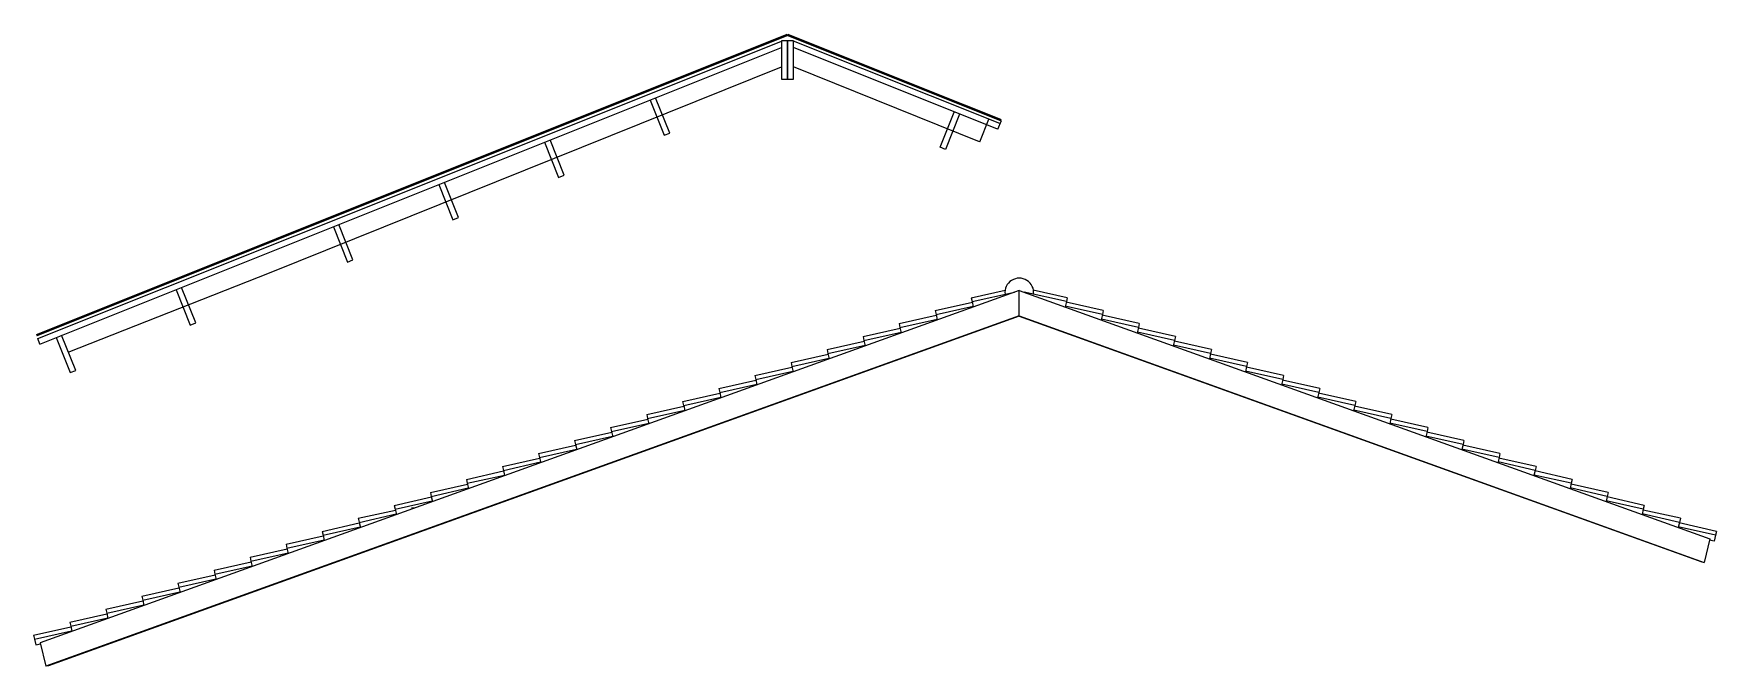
# Model space of a CAD drawing. Extents: x 78.5 to 92.6, y 106.4 to 111.7.
import ezdxf

# ---------------------------------------------------------------- set-up
doc = ezdxf.new("R2010")
doc.units = 0
doc.header["$LTSCALE"] = 0.02
doc.header["$MEASUREMENT"] = 0
doc.layers.add('COVERING', color=2, linetype='CONTINUOUS')

msp = doc.modelspace()

# ---------------------------------------------------------------- linework, layer by layer
at = {"layer": 'COVERING', "color": 1}
for p, q in [((81.75, 110.425), (84.748, 111.625)), ((81.769, 110.379), (84.748, 111.571)), ((84.848, 111.626), (84.748, 111.626)), ((84.848, 111.41), (84.848, 111.626)), ((86.571, 110.936), (84.848, 111.625)), ((86.552, 110.889), (84.848, 111.571)), ((80.474, 109.689), (84.748, 111.41)), ((86.402, 110.784), (84.848, 111.41)), ((86.581, 110.96), (85.298, 111.477)), ((86.477, 110.97), (86.4, 110.78)), ((86.581, 110.96), (86.551, 110.886)), ((78.538, 109.14), (81.75, 110.425)), ((78.556, 109.094), (81.769, 110.379)), ((78.793, 109.028), (80.474, 109.689)), ((78.556, 109.094), (78.538, 109.141))]:
    msp.add_line(p, q, dxfattribs=at)
at = {"layer": 'COVERING', "color": 2}
for p, q in [((86.733, 109.543), (78.559, 106.6)), ((86.733, 109.543), (92.499, 107.467)), ((92.499, 107.467), (92.452, 107.271)), ((78.559, 106.6), (78.606, 106.404)), ((78.627, 106.409), (78.606, 106.404))]:
    msp.add_line(p, q, dxfattribs=at)
at = {"layer": 'COVERING', "color": 7, "linetype": 'Continuous'}
for p, q in [((86.031, 109.374), (86.341, 109.444)), ((86.332, 109.482), (86.615, 109.546)), ((86.332, 109.482), (86.34, 109.449)), ((87.133, 109.482), (86.85, 109.546)), ((87.434, 109.374), (87.125, 109.444)), ((87.133, 109.482), (87.126, 109.449)), ((85.73, 109.266), (86.04, 109.335)), ((86.031, 109.374), (86.038, 109.341)), ((87.735, 109.266), (87.426, 109.335)), ((87.434, 109.374), (87.427, 109.341)), ((85.429, 109.157), (85.739, 109.227)), ((85.73, 109.266), (85.737, 109.232)), ((85.73, 109.266), (85.737, 109.232)), ((88.036, 109.157), (87.727, 109.227)), ((87.735, 109.266), (87.728, 109.232)), ((87.735, 109.266), (87.728, 109.232)), ((85.128, 109.049), (85.438, 109.118)), ((85.128, 109.049), (85.135, 109.016)), ((85.128, 109.049), (85.135, 109.016)), ((85.429, 109.157), (85.436, 109.124)), ((88.338, 109.049), (88.028, 109.118)), ((88.036, 109.157), (88.029, 109.124)), ((88.338, 109.049), (88.33, 109.016)), ((88.338, 109.049), (88.33, 109.016)), ((84.526, 108.832), (84.835, 108.902)), ((84.827, 108.94), (85.136, 109.01)), ((84.827, 108.94), (84.834, 108.907)), ((88.639, 108.94), (88.329, 109.01)), ((88.94, 108.832), (88.63, 108.902)), ((88.639, 108.94), (88.631, 108.907)), ((84.225, 108.724), (84.534, 108.793)), ((84.526, 108.832), (84.533, 108.799)), ((84.526, 108.832), (84.533, 108.799)), ((89.241, 108.724), (88.931, 108.793)), ((88.94, 108.832), (88.932, 108.799)), ((88.94, 108.832), (88.932, 108.799)), ((83.923, 108.615), (84.233, 108.685)), ((83.931, 108.582), (83.923, 108.615)), ((84.225, 108.724), (84.232, 108.69)), ((89.542, 108.615), (89.232, 108.685)), ((89.241, 108.724), (89.233, 108.69)), ((89.542, 108.615), (89.534, 108.582)), ((89.542, 108.615), (89.534, 108.582)), ((83.321, 108.398), (83.631, 108.468)), ((83.622, 108.507), (83.932, 108.577)), ((83.622, 108.507), (83.63, 108.474)), ((89.843, 108.507), (89.533, 108.577)), ((90.144, 108.398), (89.834, 108.468)), ((89.843, 108.507), (89.835, 108.474)), ((83.02, 108.29), (83.33, 108.36)), ((83.321, 108.398), (83.329, 108.365)), ((83.321, 108.398), (83.329, 108.365)), ((90.445, 108.29), (90.135, 108.36)), ((90.144, 108.398), (90.137, 108.365)), ((90.144, 108.398), (90.137, 108.365)), ((82.719, 108.182), (83.029, 108.251)), ((82.719, 108.182), (82.727, 108.148)), ((82.719, 108.182), (82.727, 108.148)), ((83.02, 108.29), (83.028, 108.257)), ((90.746, 108.182), (90.436, 108.251)), ((90.445, 108.29), (90.438, 108.257)), ((90.746, 108.182), (90.739, 108.148)), ((90.746, 108.182), (90.739, 108.148)), ((82.418, 108.073), (82.728, 108.143)), ((82.418, 108.073), (82.426, 108.04)), ((91.047, 108.073), (90.737, 108.143)), ((91.047, 108.073), (91.04, 108.04)), ((81.816, 107.856), (82.126, 107.926)), ((82.117, 107.965), (82.427, 108.035)), ((82.117, 107.965), (82.124, 107.932)), ((82.117, 107.965), (82.124, 107.932)), ((91.348, 107.965), (91.039, 108.035)), ((91.649, 107.856), (91.34, 107.926)), ((91.348, 107.965), (91.341, 107.932)), ((91.348, 107.965), (91.341, 107.932)), ((81.515, 107.748), (81.825, 107.818)), ((81.816, 107.856), (81.823, 107.823)), ((91.951, 107.748), (91.641, 107.818)), ((91.649, 107.856), (91.642, 107.823)), ((81.214, 107.64), (81.524, 107.709)), ((81.214, 107.64), (81.222, 107.607)), ((81.515, 107.748), (81.522, 107.715)), ((81.515, 107.748), (81.522, 107.715)), ((92.252, 107.64), (91.942, 107.709)), ((91.951, 107.748), (91.943, 107.715)), ((91.951, 107.748), (91.943, 107.715)), ((92.252, 107.64), (92.244, 107.606)), ((80.612, 107.423), (80.922, 107.493)), ((80.913, 107.531), (81.223, 107.601)), ((80.913, 107.531), (80.921, 107.498)), ((92.553, 107.531), (92.243, 107.601)), ((92.553, 107.531), (92.545, 107.498)), ((80.311, 107.315), (80.621, 107.384)), ((80.612, 107.423), (80.619, 107.39)), ((80.01, 107.206), (80.32, 107.276)), ((80.01, 107.206), (80.017, 107.173)), ((80.311, 107.315), (80.318, 107.281)), ((79.408, 106.989), (79.717, 107.059)), ((79.709, 107.098), (80.019, 107.168)), ((79.709, 107.098), (79.716, 107.065)), ((79.107, 106.881), (79.416, 106.951)), ((79.408, 106.989), (79.415, 106.956)), ((78.805, 106.773), (79.115, 106.843)), ((78.805, 106.773), (78.813, 106.74)), ((79.107, 106.881), (79.114, 106.848)), ((78.504, 106.665), (78.814, 106.734)), ((78.504, 106.665), (78.511, 106.631))]:
    msp.add_line(p, q, dxfattribs=at)
at = {"layer": 'COVERING', "linetype": 'Continuous'}
for p, q in [((86.34, 109.449), (86.692, 109.529)), ((86.34, 109.449), (86.349, 109.405)), ((87.126, 109.449), (86.773, 109.529)), ((87.126, 109.449), (87.116, 109.405)), ((85.737, 109.232), (86.047, 109.302)), ((86.038, 109.341), (86.348, 109.411)), ((86.038, 109.341), (86.048, 109.297)), ((87.427, 109.341), (87.117, 109.411)), ((87.427, 109.341), (87.417, 109.297)), ((87.728, 109.232), (87.418, 109.302)), ((85.436, 109.124), (85.746, 109.194)), ((85.436, 109.124), (85.746, 109.194)), ((85.737, 109.232), (85.747, 109.188)), ((85.737, 109.232), (85.747, 109.188)), ((87.728, 109.232), (87.718, 109.188)), ((87.728, 109.232), (87.718, 109.188)), ((88.029, 109.124), (87.719, 109.194)), ((88.029, 109.124), (87.719, 109.194)), ((85.135, 109.016), (85.445, 109.085)), ((85.436, 109.124), (85.446, 109.08)), ((88.029, 109.124), (88.019, 109.08)), ((88.33, 109.016), (88.02, 109.085)), ((84.834, 108.907), (85.144, 108.977)), ((84.834, 108.907), (85.144, 108.977)), ((84.834, 108.907), (84.844, 108.863)), ((85.135, 109.016), (85.145, 108.972)), ((85.135, 109.016), (85.145, 108.972)), ((88.33, 109.016), (88.32, 108.972)), ((88.33, 109.016), (88.32, 108.972)), ((88.631, 108.907), (88.321, 108.977)), ((88.631, 108.907), (88.321, 108.977)), ((88.631, 108.907), (88.621, 108.863)), ((84.232, 108.69), (84.542, 108.76)), ((84.232, 108.69), (84.542, 108.76)), ((84.533, 108.799), (84.843, 108.869)), ((84.533, 108.799), (84.543, 108.755)), ((84.533, 108.799), (84.543, 108.755)), ((88.932, 108.799), (88.622, 108.869)), ((88.932, 108.799), (88.922, 108.755)), ((88.932, 108.799), (88.922, 108.755)), ((89.233, 108.69), (88.924, 108.76)), ((89.233, 108.69), (88.924, 108.76)), ((83.931, 108.582), (84.241, 108.652)), ((84.232, 108.69), (84.242, 108.646)), ((89.233, 108.69), (89.223, 108.646)), ((89.534, 108.582), (89.225, 108.652)), ((83.63, 108.474), (83.94, 108.543)), ((83.63, 108.474), (83.94, 108.543)), ((83.63, 108.474), (83.64, 108.43)), ((83.931, 108.582), (83.941, 108.538)), ((83.931, 108.582), (83.941, 108.538)), ((89.534, 108.582), (89.524, 108.538)), ((89.534, 108.582), (89.524, 108.538)), ((89.835, 108.474), (89.526, 108.543)), ((89.835, 108.474), (89.526, 108.543)), ((89.835, 108.474), (89.826, 108.43)), ((83.028, 108.257), (83.337, 108.327)), ((83.028, 108.257), (83.337, 108.327)), ((83.329, 108.365), (83.639, 108.435)), ((83.329, 108.365), (83.339, 108.321)), ((83.329, 108.365), (83.339, 108.321)), ((90.137, 108.365), (89.827, 108.435)), ((90.137, 108.365), (90.127, 108.321)), ((90.137, 108.365), (90.127, 108.321)), ((90.438, 108.257), (90.128, 108.327)), ((90.438, 108.257), (90.128, 108.327)), ((82.727, 108.148), (83.036, 108.218)), ((83.028, 108.257), (83.038, 108.213)), ((90.438, 108.257), (90.428, 108.213)), ((90.739, 108.148), (90.429, 108.218)), ((82.426, 108.04), (82.735, 108.11)), ((82.426, 108.04), (82.735, 108.11)), ((82.426, 108.04), (82.435, 107.996)), ((82.727, 108.148), (82.737, 108.104)), ((82.727, 108.148), (82.737, 108.104)), ((90.739, 108.148), (90.729, 108.104)), ((90.739, 108.148), (90.729, 108.104)), ((91.04, 108.04), (90.73, 108.11)), ((91.04, 108.04), (90.73, 108.11)), ((91.04, 108.04), (91.03, 107.996)), ((82.124, 107.932), (82.434, 108.001)), ((82.124, 107.932), (82.134, 107.888)), ((82.124, 107.932), (82.134, 107.888)), ((91.341, 107.932), (91.031, 108.001)), ((91.341, 107.932), (91.331, 107.888)), ((91.341, 107.932), (91.331, 107.888)), ((81.522, 107.715), (81.832, 107.785)), ((81.823, 107.823), (82.133, 107.893)), ((81.823, 107.823), (82.133, 107.893)), ((81.823, 107.823), (81.833, 107.779)), ((91.642, 107.823), (91.332, 107.893)), ((91.642, 107.823), (91.332, 107.893)), ((91.642, 107.823), (91.632, 107.779)), ((91.943, 107.715), (91.633, 107.785)), ((81.221, 107.606), (81.531, 107.676)), ((81.222, 107.606), (81.531, 107.676)), ((81.522, 107.715), (81.532, 107.671)), ((81.522, 107.715), (81.532, 107.671)), ((91.943, 107.715), (91.933, 107.671)), ((91.943, 107.715), (91.933, 107.671)), ((92.244, 107.606), (91.934, 107.676)), ((92.244, 107.606), (91.934, 107.676)), ((80.921, 107.498), (81.23, 107.568)), ((80.921, 107.498), (80.93, 107.454)), ((81.222, 107.606), (81.232, 107.563)), ((92.244, 107.606), (92.234, 107.562)), ((92.545, 107.498), (92.235, 107.568)), ((92.545, 107.498), (92.534, 107.449)), ((80.318, 107.281), (80.628, 107.351)), ((80.318, 107.281), (80.628, 107.351)), ((80.318, 107.281), (80.628, 107.351)), ((80.318, 107.281), (80.628, 107.351)), ((80.619, 107.39), (80.929, 107.459)), ((80.619, 107.39), (80.629, 107.346)), ((92.534, 107.449), (92.496, 107.458)), ((80.017, 107.173), (80.327, 107.243)), ((80.318, 107.281), (80.328, 107.237)), ((80.318, 107.281), (80.328, 107.237)), ((80.318, 107.281), (80.328, 107.237)), ((80.318, 107.281), (80.328, 107.237)), ((79.716, 107.065), (80.026, 107.134)), ((79.716, 107.065), (79.726, 107.021)), ((80.017, 107.173), (80.027, 107.129)), ((79.114, 106.848), (79.423, 106.917)), ((79.415, 106.956), (79.724, 107.026)), ((79.415, 106.956), (79.425, 106.912)), ((78.813, 106.74), (79.122, 106.809)), ((79.114, 106.848), (79.124, 106.804)), ((78.511, 106.631), (78.821, 106.701)), ((78.511, 106.631), (78.522, 106.583)), ((78.813, 106.74), (78.822, 106.696)), ((78.522, 106.583), (78.561, 106.591))]:
    msp.add_line(p, q, dxfattribs=at)
at = {"layer": 'COVERING', "color": 7}
for p, q in [((86.733, 109.33), (86.733, 109.543)), ((86.733, 109.33), (78.606, 106.404)), ((86.733, 109.327), (78.627, 106.409)), ((86.733, 109.33), (92.452, 107.271)), ((86.733, 109.327), (92.432, 107.275)), ((92.432, 107.275), (92.452, 107.271))]:
    msp.add_line(p, q, dxfattribs=at)
at = {"layer": 'COVERING'}
msp.add_line((81.682, 107.725), (81.658, 107.725), dxfattribs=at)
at = {"layer": 'COVERING', "color": 1, "const_width": 0.02}
for points in [[(84.798, 111.677), (78.527, 109.168)], [(84.798, 111.677), (86.581, 110.964)]]:
    msp.add_lwpolyline(points, dxfattribs=at)
at = {"layer": 'COVERING', "color": 1}
for points in [[(84.748, 111.625), (84.748, 111.308), (84.798, 111.308), (84.798, 111.625)], [(84.798, 111.626), (84.798, 111.308), (84.848, 111.308), (84.848, 111.626)], [(83.65, 111.132), (83.767, 110.838), (83.814, 110.856), (83.696, 111.151)], [(86.235, 111.014), (86.117, 110.719), (86.071, 110.738), (86.189, 111.032)], [(82.768, 110.78), (82.886, 110.486), (82.932, 110.504), (82.815, 110.799)], [(81.887, 110.426), (82.005, 110.132), (82.051, 110.151), (81.934, 110.445)], [(81.006, 110.074), (81.124, 109.779), (81.17, 109.798), (81.052, 110.092)], [(79.693, 109.547), (79.81, 109.253), (79.857, 109.271), (79.739, 109.566)], [(78.691, 109.15), (78.808, 108.856), (78.855, 108.874), (78.737, 109.169)]]:
    msp.add_lwpolyline(points, dxfattribs=at)
at = {"layer": 'COVERING', "linetype": 'Continuous'}
msp.add_arc((86.733, 109.525), 0.12, 353.1816, 186.8184, dxfattribs=at)

doc.saveas('drawing.dxf')
